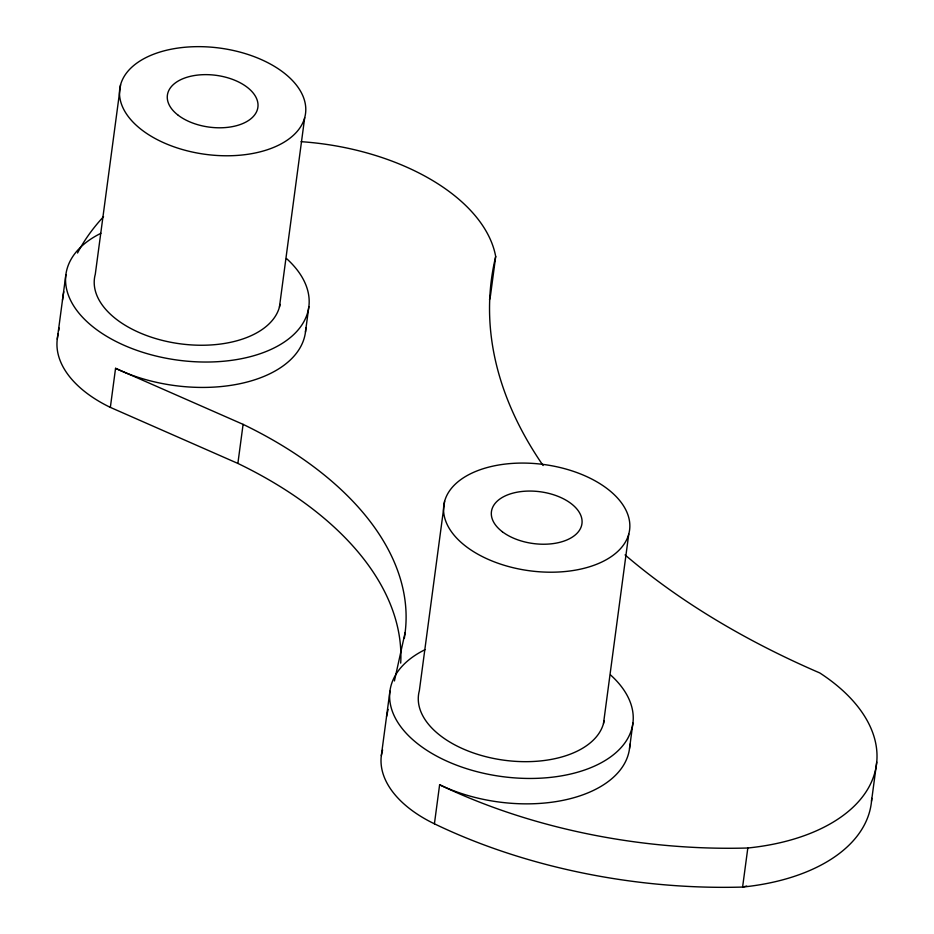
<?xml version="1.0" encoding="UTF-8"?>
<svg xmlns="http://www.w3.org/2000/svg" width="934" height="934" viewBox="0 0 934 934"><rect width="100%" height="100%" fill="white"/><g stroke="black" fill="none" stroke-linecap="round" stroke-linejoin="round"><path stroke-width="1.4" d="M400.698 663.117A374.032 214.003 7.6 0 0 237.878 463.427L110.352 407.387A122.541 70.108 7.6 0 1 57.266 339.182L65.87 274.713M120.579 84.796L95.291 274.257A93.704 53.612 7.6 0 0 175.58 343.128A93.704 53.612 7.6 0 0 280.037 304.379M110.352 407.387L115.559 368.323A122.541 70.108 7.6 0 0 240.33 383.629A122.541 70.108 7.6 0 0 305.78 327.834M237.878 463.427L243.097 424.363L115.559 368.323M279.429 307.111L304.706 117.637A93.704 53.612 7.6 0 0 178.884 47.938A93.704 53.612 7.6 0 0 154.332 138.069A93.704 53.612 7.6 0 0 304.706 117.637M305.465 332.037L308.85 306.644M746.686 886.051L742.6 887.066A407.387 233.08 7.6 0 1 434.415 823.811A122.541 70.108 7.6 0 1 381.329 755.606L389.933 691.148M404.375 638.155L405.123 632.575A374.032 214.003 7.6 0 0 243.097 424.363M444.631 501.219L419.354 690.681A93.704 53.612 7.6 0 0 499.643 759.552A93.704 53.612 7.6 0 0 604.1 720.803M301.063 141.676A189.859 108.624 7.6 0 1 495.697 256.511L490.478 295.576A675.877 386.699 7.6 0 0 489.498 299.837M434.415 823.811L439.622 784.747A122.541 70.108 7.6 0 0 564.393 800.053A122.541 70.108 7.6 0 0 629.843 744.258M603.492 723.535L628.769 534.061A93.704 53.612 7.6 0 0 502.947 464.361A93.704 53.612 7.6 0 0 478.395 554.492A93.704 53.612 7.6 0 0 628.769 534.061M629.528 748.461L632.913 723.068M625.068 554.913A675.877 386.699 7.6 0 0 819.76 672.935A188.96 108.11 7.6 0 1 747.819 848.002L742.6 887.066A188.96 108.11 7.6 0 0 871.726 798.325M871.515 801.162L876.734 762.097M386.536 716.53L388.112 709.42M394.417 680.956L405.123 632.575M381.329 755.606L382.59 749.909M543.098 465.517A675.877 386.699 7.6 0 1 495.697 256.511M62.485 300.106A407.387 233.08 7.6 0 1 63.816 291.77M77.522 253.009A407.387 233.08 7.6 0 1 103.534 216.676M747.819 848.002A407.387 233.08 7.6 0 1 439.622 784.747M610.532 674.943A122.541 70.108 7.6 0 1 587.719 768.892A122.541 70.108 7.6 0 1 420.907 746.219A122.541 70.108 7.6 0 1 424.935 649.725M286.469 258.52A122.541 70.108 7.6 0 1 263.657 352.468A122.541 70.108 7.6 0 1 96.844 329.795A122.541 70.108 7.6 0 1 100.884 233.302M57.266 339.182A407.387 233.08 7.6 0 1 58.095 333.613M58.597 330.834A407.387 233.08 7.6 0 1 59.157 328.067M502.364 531.761A45.649 26.117 7.6 0 0 579.57 530.092A45.649 26.117 7.6 0 0 528.165 491.074A45.649 26.117 7.6 0 0 502.364 531.761M178.312 115.337A45.649 26.117 7.6 0 0 255.507 113.668A45.649 26.117 7.6 0 0 204.114 74.65A45.649 26.117 7.6 0 0 178.312 115.337"/></g></svg>
